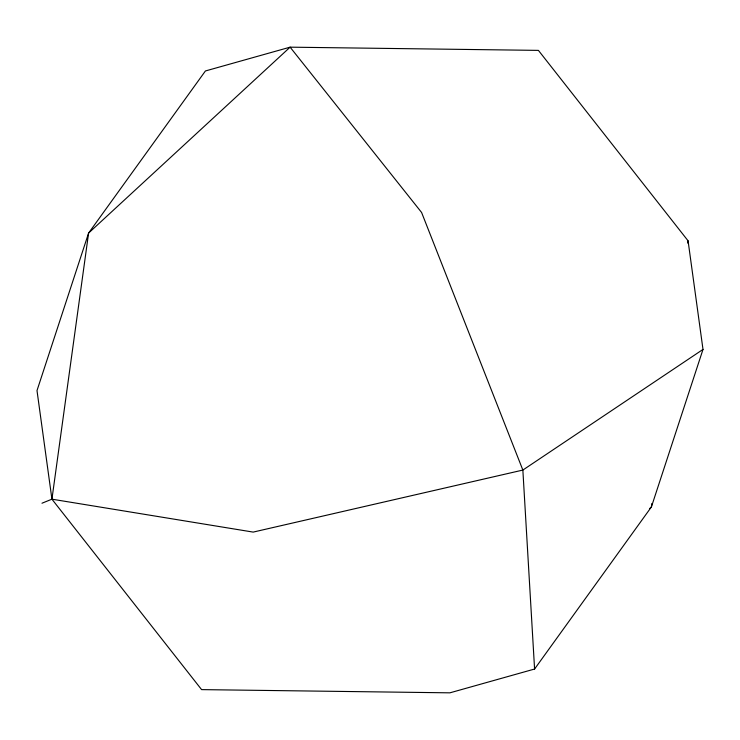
<?xml version="1.0" encoding="UTF-8"?>
<svg xmlns="http://www.w3.org/2000/svg" width="740" height="740" viewBox="0 0 740 740"><rect width="100%" height="100%" fill="white"/><g stroke="black" fill="none" stroke-linecap="round" stroke-linejoin="round"><path stroke-width="1.11" d="M41.986 503.219L51.93 499.176L88.597 233.063L205.415 70.966L290.108 47.166L538.415 50.385L688.071 240.824L703 349.419L651.404 506.937L534.585 669.034L449.892 692.834L201.585 689.615L51.93 499.176L37 390.581L88.597 233.063L290.108 47.166L421.596 212.482L522.856 470.067L534.585 669.034M651.875 503.505L651.404 506.937L649.711 508.491M687.756 243.108L688.071 240.824M703 349.419L522.856 470.067L253.182 532.097L51.93 499.176"/></g></svg>
